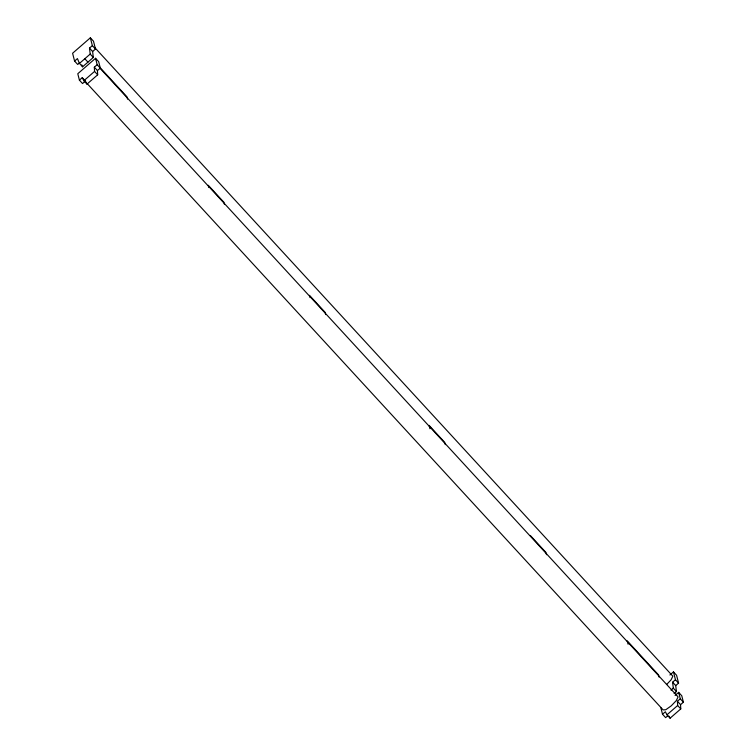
<?xml version="1.0" encoding="UTF-8"?>
<svg xmlns="http://www.w3.org/2000/svg" width="756" height="756" viewBox="0 0 756 756"><rect width="100%" height="100%" fill="white"/><g stroke="black" fill="none" stroke-linecap="round" stroke-linejoin="round"><path stroke-width="1.13" d="M666.716 684.407L671.101 679.842L672.849 676.185L95.265 48.11M89.492 48.1L92.619 51.502L93.319 57.465L82.584 66.811L79.456 63.409L90.2 54.073L89.492 48.1L92.345 45.625L90.361 37.8L72.595 53.251L74.579 61.075L77.707 64.468L79.843 62.606M74.579 61.075L77.433 58.59L79.456 63.409M92.619 51.502L95.473 49.017L93.489 41.202L90.361 37.8M82.262 77.67L83.869 80.712L86.987 84.105L97.675 74.816L97.448 70.582L100.302 68.106L98.677 61.68L95.549 58.278L77.783 73.729L79.408 80.155L82.536 83.557L85.39 81.072L82.262 77.67L79.408 80.155M97.675 74.816L94.557 71.414L94.32 67.189L97.174 64.704L95.549 58.278M83.869 80.712L94.557 71.414M669.91 674.985L673.464 671.895L676.592 675.288L678.576 683.112L675.722 685.588L676.422 691.56L674.125 693.564M676.422 691.56L673.303 688.158L672.594 682.195L675.448 679.71L673.464 671.895M670.997 690.162L673.303 688.158M675.099 695.454L678.652 692.364L681.77 695.766L683.405 702.192L680.551 704.677L680.778 708.901L670.09 718.2L666.972 714.798L665.365 711.765L662.511 714.24L665.639 717.642L667.775 715.781M680.778 708.901L677.65 705.509L677.423 701.275L680.277 698.79L678.652 692.364M666.972 714.798L677.65 705.509M92.345 45.625L95.473 49.017M675.448 679.71L678.576 683.112M672.594 682.195L675.722 685.588M90.2 54.073L93.319 57.465M99.631 67.114L126.989 96.862L127.556 99.112M530.315 535.456L545.945 552.456L546.512 554.706M97.174 64.704L100.302 68.106M680.277 698.79L683.405 702.192M99.707 67.936L678.085 696.89L676.337 700.547L671.224 705.868L665.752 709.752L663.116 709.903L87.138 83.557M94.32 67.189L97.448 70.582M677.423 701.275L680.551 704.677M84.823 58.741L87.951 62.134M669.022 716.178L670.09 718.2M85.39 81.072L86.987 84.105M81.771 64.884L82.584 66.811M659.071 677.102L658.504 674.853L627.234 640.861L628.094 644.235M660.886 707.814L662.511 714.24M445.293 444.632L444.726 442.383L429.087 425.382L429.947 428.756M325.704 314.59L325.137 312.341L309.497 295.341L310.073 297.59M224.485 204.517L223.908 202.268L208.278 185.267L208.845 187.516"/></g></svg>
